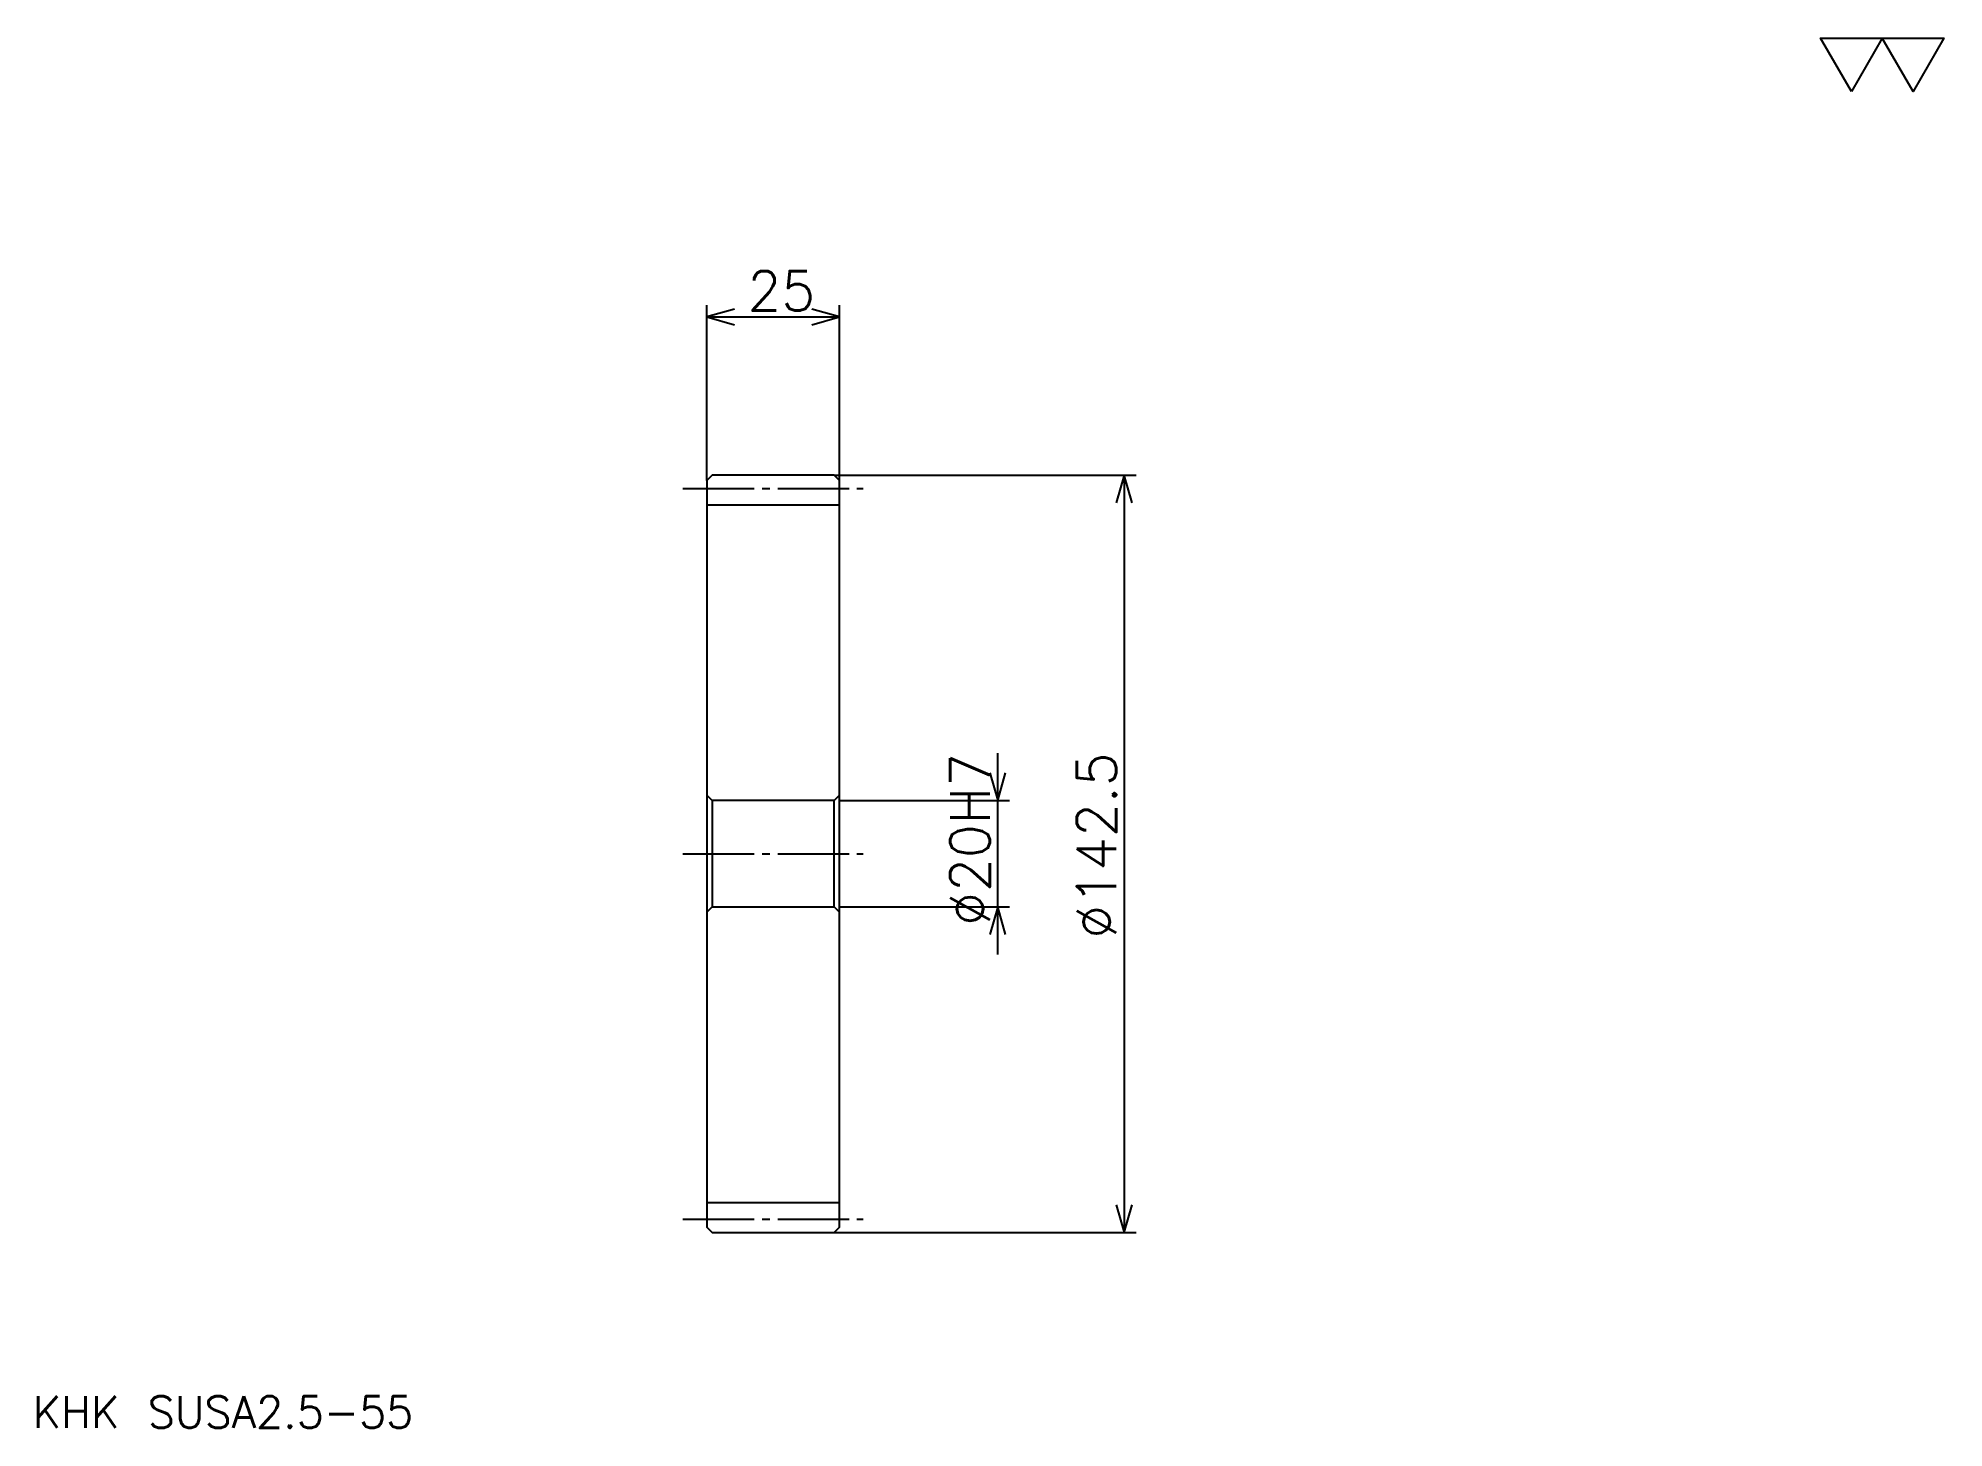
# Model space of a CAD drawing. Extents: x 16 to 374, y 16 to 278.
import ezdxf

# ---------------------------------------------------------------- set-up
doc = ezdxf.new("R2010")
doc.units = 0
doc.linetypes.add('DASHDOT', pattern=[17.853262, 13.389946, -1.487772, 1.487772, -1.487772])
doc.layers.get('0').update_dxf_attribs({"linetype": 'CONTINUOUS'})
doc.layers.add('DASHDOT', color=6, linetype='DASHDOT')
doc.styles.add('KANJI', font='TXT', dxfattribs={"bigfont": 'BIGFONT'})

msp = doc.modelspace()

# ---------------------------------------------------------------- linework, layer by layer
at = {"color": 5}
for p, q in [((141.691574, 195.641983), (141.691574, 227.629074)), ((166.691574, 195.641983), (166.691574, 227.629074)), ((141.691574, 225.397415), (166.691574, 225.397415)), ((141.691574, 194.641983), (141.691574, 195.641983)), ((165.691574, 195.641983), (166.691574, 195.641983)), ((166.691574, 195.641983), (222.483017, 195.641983)), ((166.691574, 194.641983), (166.691574, 195.641983)), ((220.251358, 195.641983), (220.251358, 53.141983)), ((196.447006, 105.465355), (196.447006, 143.318619)), ((166.691574, 134.391983), (198.678665, 134.391983)), ((166.691574, 114.391983), (198.678665, 114.391983)), ((165.691574, 53.141983), (166.691574, 53.141983)), ((166.691574, 53.141983), (222.483017, 53.141983))]:
    msp.add_line(p, q, dxfattribs=at)
at = {"color": 4}
for p, q in [((141.691574, 190.016983), (166.691574, 190.016983)), ((166.691574, 135.391983), (165.691574, 134.391983)), ((141.691574, 113.391983), (142.691574, 114.391983)), ((166.691574, 113.391983), (165.691574, 114.391983)), ((141.691574, 58.766983), (166.691574, 58.766983))]:
    msp.add_line(p, q, dxfattribs=at)
at = {"color": 7}
msp.add_lwpolyline([(357.065216, 267.79892), (351.262909, 277.856262), (374.472137, 277.856262), (368.66983, 267.79892), (362.867523, 277.856262), (357.065216, 267.79892)], dxfattribs=at)
at = {"color": 5}
for points in [[(146.898773, 226.885193), (141.691574, 225.397415), (146.898773, 223.909637)], [(161.484375, 223.909637), (166.691574, 225.397415), (161.484375, 226.885193)], [(221.739136, 190.434784), (220.251358, 195.641983), (218.76358, 190.434784)], [(194.959229, 139.599182), (196.447006, 134.391983), (197.934784, 139.599182)], [(197.934784, 109.184784), (196.447006, 114.391983), (194.959229, 109.184784)], [(218.76358, 58.349182), (220.251358, 53.141983), (221.739136, 58.349182)]]:
    msp.add_lwpolyline(points, dxfattribs=at)
at = {"color": 4}
for points in [[(141.691574, 113.391983), (141.691574, 54.141983), (142.691574, 53.141983), (165.691574, 53.141983), (166.691574, 54.141983), (166.691574, 194.641983), (165.691574, 195.641983), (142.691574, 195.641983), (141.691574, 194.641983), (141.691574, 113.391983)], [(141.691574, 135.391983), (142.691574, 134.391983), (142.691574, 114.391983), (165.691574, 114.391983), (165.691574, 134.391983), (142.691574, 134.391983)]]:
    msp.add_lwpolyline(points, dxfattribs=at)
at = {"layer": 'DASHDOT', "color": 7}
for p, q in [((137.228256, 193.141983), (171.154892, 193.141983)), ((137.228256, 124.391983), (171.154892, 124.391983)), ((137.228256, 55.641983), (171.154892, 55.641983))]:
    msp.add_line(p, q, dxfattribs=at)

# ---------------------------------------------------------------- texts
at = {"color": 7, "style": 'KANJI'}
for s, height, p in [('25', 7.438859, (149.356323, 226.587631)), ('KHK SUSA2.5-55', 5.951087, (14.877717, 16.36549))]:
    msp.add_text(s, height=height, dxfattribs=at).set_placement(p)
for s, p in [('%%c20H7', (194.959229, 110.816071)), ('%%c142.5', (218.76358, 108.398438))]:
    msp.add_text(s, height=7.438859, rotation=90, dxfattribs=at).set_placement(p)

doc.saveas('drawing.dxf')
